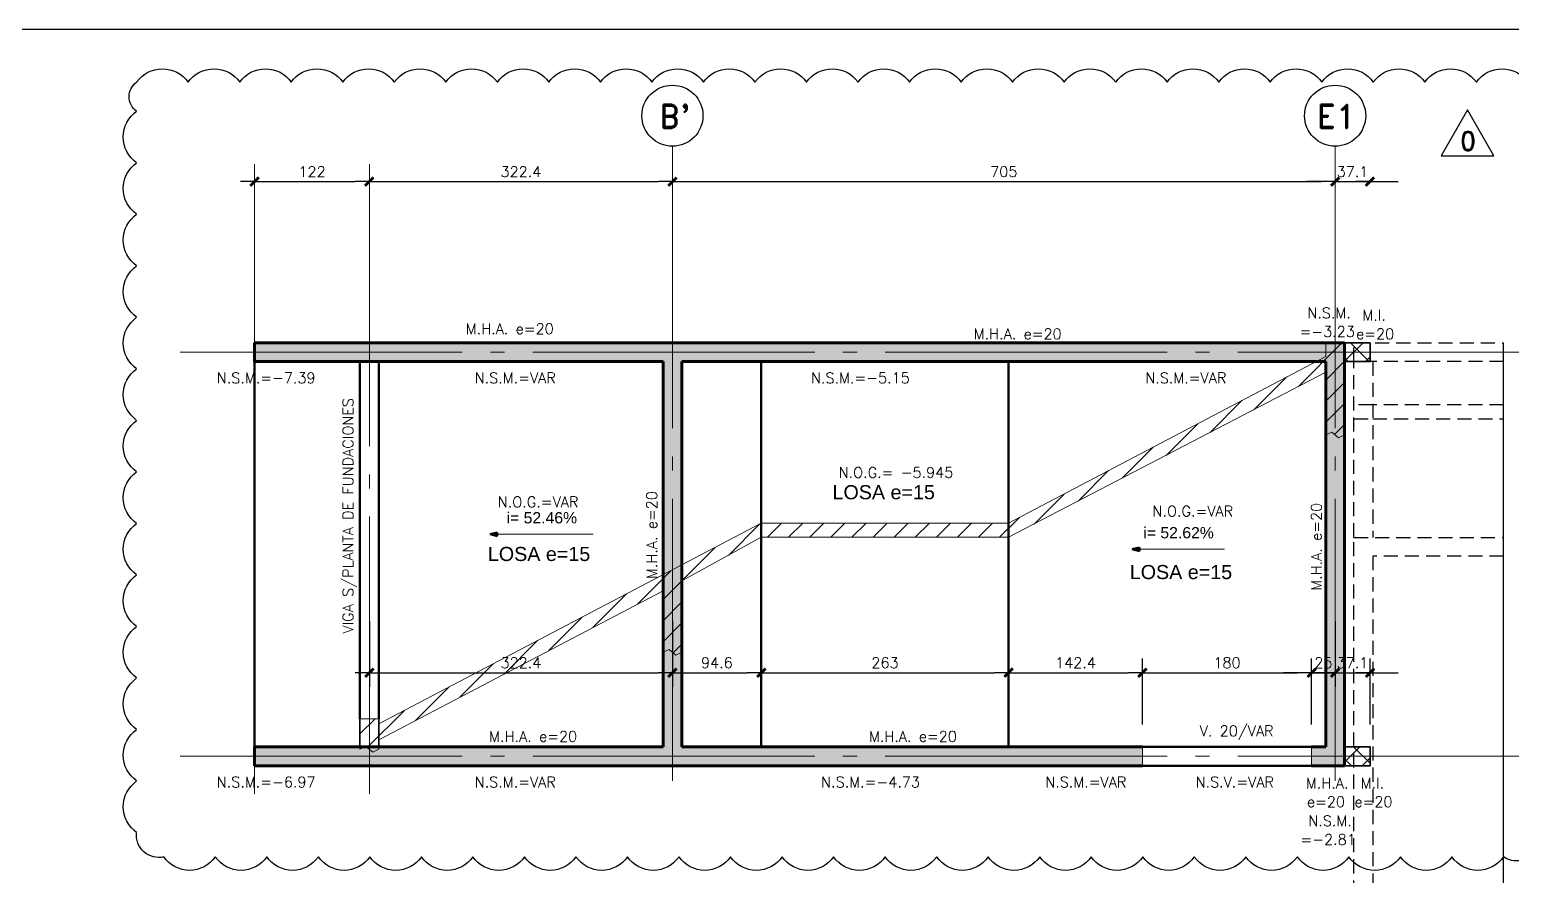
# Model space of a CAD drawing. Extents: x -58 to 5689, y 67 to 4123.
# Drawn here: x 2871 to 4448, y 3223 to 4123 of the extents above; entities that cross this region are included whole.
import ezdxf
from ezdxf.enums import TextEntityAlignment as Align

# ---------------------------------------------------------------- set-up
doc = ezdxf.new("R2010")
doc.units = 0
doc.header["$LTSCALE"] = 30
doc.header["$MEASUREMENT"] = 0
for name, pattern in [('DASHED', [0.75, 0.5, -0.25]), ('EJES', [12.5, 10, -1, 0.5, -1]), ('HIDDEN', [9.525, 6.35, -3.175]), ('RLE-PROYECCION', [35.719, 23.8125, -11.9065])]:
    doc.linetypes.add(name, pattern=pattern)
doc.layers.get('0').update_dxf_attribs({"linetype": 'CONTINUOUS'})
for name, color, linetype, lineweight in [('A-ANNO-DIMS', 1, 'CONTINUOUS', 9), ('Floor Tags', 7, 'CONTINUOUS', 9), ('RLE-CORTES-ABATIDOS', 1, 'CONTINUOUS', 15), ('RLE-EJE', 3, 'CONTINUOUS', 25), ('RLE-EJES', 1, 'EJES', 15), ('RLE-FUNDACION', 210, 'CONTINUOUS', 25), ('RLE-LOSA', 90, 'CONTINUOUS', 15), ('RLE-MURO', 170, 'CONTINUOUS', 25), ('RLE-NIVELES', 3, 'CONTINUOUS', 9), ('RLE-PROYECCION', 50, 'RLE-PROYECCION', 15), ('RLE-SOLID', 252, 'CONTINUOUS', 15), ('RLE-TEXTO-1', 9, 'CONTINUOUS', 9), ('RLE-VIGA', 3, 'CONTINUOUS', 15)]:
    doc.layers.add(name, color=color, linetype=linetype, lineweight=lineweight)
for name, color, linetype in [('RLA-BORDE DE LOSAS', 3, 'CONTINUOUS'), ('RLA-FORMATO', 7, 'CONTINUOUS'), ('RLE-COTAS1', 2, 'CONTINUOUS'), ('RLE-HATCH2', 1, 'HIDDEN'), ('RLE-REVISION 0', 1, 'CONTINUOUS'), ('RLE-SEGMENTOS1', 2, 'DASHED')]:
    doc.layers.add(name, color=color, linetype=linetype)
doc.styles.add('Arial_1', font='arial.ttf', dxfattribs={"height": 12})
doc.styles.add('Arial_4', font='arial.ttf', dxfattribs={"height": 15})
doc.styles.add('ROMAND', font='romand', dxfattribs={"height": 31.5})
doc.styles.add('ROMANS', font='romans.shx', dxfattribs={"height": 11.25})
doc.linetypes.add('ZIGZAG', pattern='A,0.0001,-0.2,[131,ltypeshp.shx,S=0.2,R=0,X=-0.2,Y=0],-0.4,[131,ltypeshp.shx,S=0.2,R=180,X=0.2,Y=0],-0.2', length=0.8001)
doc.dimstyles.new('ING-50', dxfattribs={"dimscale": 50, "dimtxt": 0.27, "dimasz": 0.3, "dimexe": 0, "dimexo": 0, "dimgap": 0.1, "dimtad": 1, "dimdec": 1, "dimzin": 12, "dimdsep": 46, "dimtxsty": 'ROMANS', "dimblk": 'TICK1', "dimblk1": 'TICK1', "dimblk2": 'TICK1', "dimcen": 0.09, "dimclrd": 2, "dimclre": 1, "dimclrt": 3, "dimadec": 0, "dimazin": 0, "dimtfac": 1, "dimtdec": 0, "dimtix": 1, "dimtmove": 2, "dimatfit": 3, "dimldrblk": 'TICK1', "dimfxl": 0, "dimfxlon": 1, "dimtolj": 1, "dimtzin": 0, "dimarcsym": 0})
pattern_1 = [(45, (9312.101, 280.886), (-11.22532, 11.22532), []), (135, (9312.101, 280.886), (-11.22532, -11.22532), [])]

# ---------------------------------------------------------------- blocks, each defined once
blk = doc.blocks.new('rev-1')
at = {"color": 3}
blk.add_lwpolyline([(-0.1, 31.3), (-28.3, -17.5), (28, -17.5), (-0.1, 31.3)], dxfattribs=at)
at = {"color": 5, "linetype": 'Continuous', "style": 'ROMAND'}
blk.add_attdef('1', text='', height=20, dxfattribs=at).set_placement((0.4, -12), align=Align.CENTER)
blk = doc.blocks.new('TICK1')
at = {"color": 2}
for points in [[(0, 0), (-1, 0)], [(0, 0), (1, 0)]]:
    blk.add_lwpolyline(points, dxfattribs=at)
at = {"color": 2, "const_width": 0.2}
blk.add_lwpolyline([(-0.3, -0.3), (0.3, 0.3)], dxfattribs=at)
blk = doc.blocks.new('*D85')
at = {"layer": 'RLE-COTAS1', "color": 2, "lineweight": -2, "transparency": 16777216}
blk.add_line((3247.8, 3961.4), (3540.2, 3961.4), dxfattribs=at)
at = {"layer": 'RLE-COTAS1', "color": 2, "lineweight": -2, "transparency": 16777216, "xscale": 15, "yscale": 15, "zscale": 15, "rotation": 180}
blk.add_blockref('TICK1', (3232.8, 3961.4), dxfattribs=at)
at = {"layer": 'RLE-COTAS1', "color": 2, "lineweight": -2, "transparency": 16777216, "xscale": 15, "yscale": 15, "zscale": 15}
blk.add_blockref('TICK1', (3555.2, 3961.4), dxfattribs=at)
at = {"layer": 'RLE-COTAS1', "color": 3, "transparency": 16777216, "insert": (3394, 3972), "char_height": 11.25, "width": 49.952, "attachment_point": 5, "style": 'ROMANS'}
blk.add_mtext('\\A1;322.4', dxfattribs=at)
blk = doc.blocks.new('*D86')
at = {"layer": 'RLE-COTAS1', "color": 2, "lineweight": -2, "transparency": 16777216}
blk.add_line((3570.2, 3961.4), (4245.2, 3961.4), dxfattribs=at)
at = {"layer": 'RLE-COTAS1', "color": 2, "lineweight": -2, "transparency": 16777216, "xscale": 15, "yscale": 15, "zscale": 15, "rotation": 180}
blk.add_blockref('TICK1', (3555.2, 3961.4), dxfattribs=at)
at = {"layer": 'RLE-COTAS1', "color": 2, "lineweight": -2, "transparency": 16777216, "xscale": 15, "yscale": 15, "zscale": 15}
blk.add_blockref('TICK1', (4260.2, 3961.4), dxfattribs=at)
at = {"layer": 'RLE-COTAS1', "color": 3, "transparency": 16777216, "insert": (3907.7, 3972), "char_height": 11.25, "width": 33.226, "attachment_point": 5, "style": 'ROMANS'}
blk.add_mtext('\\A1;705', dxfattribs=at)
blk = doc.blocks.new('*D87')
at = {"layer": 'RLE-COTAS1', "color": 1, "lineweight": -2, "transparency": 16777216}
for p, q in [((3232.8, 3493.9), (3232.8, 3423.9)), ((3555.2, 3493.9), (3555.2, 3423.9))]:
    blk.add_line(p, q, dxfattribs=at)
at = {"layer": 'RLE-COTAS1', "color": 2, "lineweight": -2, "transparency": 16777216}
blk.add_line((3247.8, 3438.9), (3540.2, 3438.9), dxfattribs=at)
at = {"layer": 'RLE-COTAS1', "color": 2, "lineweight": -2, "transparency": 16777216, "xscale": 15, "yscale": 15, "zscale": 15, "rotation": 180}
blk.add_blockref('TICK1', (3232.8, 3438.9), dxfattribs=at)
at = {"layer": 'RLE-COTAS1', "color": 2, "lineweight": -2, "transparency": 16777216, "xscale": 15, "yscale": 15, "zscale": 15}
blk.add_blockref('TICK1', (3555.2, 3438.9), dxfattribs=at)
at = {"layer": 'RLE-COTAS1', "color": 3, "transparency": 16777216, "insert": (3394, 3449.5), "char_height": 11.25, "width": 49.952, "attachment_point": 5, "style": 'ROMANS'}
blk.add_mtext('\\A1;322.4', dxfattribs=at)
blk = doc.blocks.new('*D88')
at = {"layer": 'RLE-COTAS1', "color": 1, "lineweight": -2, "transparency": 16777216}
for p, q in [((3555.2, 3493.9), (3555.2, 3423.9)), ((3649.8, 3493.9), (3649.8, 3423.9))]:
    blk.add_line(p, q, dxfattribs=at)
at = {"layer": 'RLE-COTAS1', "color": 2, "lineweight": -2, "transparency": 16777216}
blk.add_line((3570.2, 3438.9), (3634.8, 3438.9), dxfattribs=at)
at = {"layer": 'RLE-COTAS1', "color": 2, "lineweight": -2, "transparency": 16777216, "xscale": 15, "yscale": 15, "zscale": 15, "rotation": 180}
blk.add_blockref('TICK1', (3555.2, 3438.9), dxfattribs=at)
at = {"layer": 'RLE-COTAS1', "color": 2, "lineweight": -2, "transparency": 16777216, "xscale": 15, "yscale": 15, "zscale": 15}
blk.add_blockref('TICK1', (3649.8, 3438.9), dxfattribs=at)
at = {"layer": 'RLE-COTAS1', "color": 3, "transparency": 16777216, "insert": (3602.5, 3449.5), "char_height": 11.25, "width": 33.226, "attachment_point": 5, "style": 'ROMANS'}
blk.add_mtext('\\A1;94.6', dxfattribs=at)
blk = doc.blocks.new('*D89')
at = {"layer": 'RLE-COTAS1', "color": 1, "lineweight": -2, "transparency": 16777216}
for p, q in [((3649.8, 3493.9), (3649.8, 3423.9)), ((3912.8, 3493.9), (3912.8, 3423.9))]:
    blk.add_line(p, q, dxfattribs=at)
at = {"layer": 'RLE-COTAS1', "color": 2, "lineweight": -2, "transparency": 16777216}
blk.add_line((3664.8, 3438.9), (3897.8, 3438.9), dxfattribs=at)
at = {"layer": 'RLE-COTAS1', "color": 2, "lineweight": -2, "transparency": 16777216, "xscale": 15, "yscale": 15, "zscale": 15, "rotation": 180}
blk.add_blockref('TICK1', (3649.8, 3438.9), dxfattribs=at)
at = {"layer": 'RLE-COTAS1', "color": 2, "lineweight": -2, "transparency": 16777216, "xscale": 15, "yscale": 15, "zscale": 15}
blk.add_blockref('TICK1', (3912.8, 3438.9), dxfattribs=at)
at = {"layer": 'RLE-COTAS1', "color": 3, "transparency": 16777216, "insert": (3781.3, 3449.5), "char_height": 11.25, "width": 22.151, "attachment_point": 5, "style": 'ROMANS'}
blk.add_mtext('\\A1;263', dxfattribs=at)
blk = doc.blocks.new('*D90')
at = {"layer": 'RLE-COTAS1', "color": 1, "lineweight": -2, "transparency": 16777216}
for p, q in [((3912.8, 3493.9), (3912.8, 3423.9)), ((4055.2, 3383.9), (4055.2, 3453.9))]:
    blk.add_line(p, q, dxfattribs=at)
at = {"layer": 'RLE-COTAS1', "color": 2, "lineweight": -2, "transparency": 16777216}
blk.add_line((3927.8, 3438.9), (4040.2, 3438.9), dxfattribs=at)
at = {"layer": 'RLE-COTAS1', "color": 2, "lineweight": -2, "transparency": 16777216, "xscale": 15, "yscale": 15, "zscale": 15, "rotation": 180}
blk.add_blockref('TICK1', (3912.8, 3438.9), dxfattribs=at)
at = {"layer": 'RLE-COTAS1', "color": 2, "lineweight": -2, "transparency": 16777216, "xscale": 15, "yscale": 15, "zscale": 15}
blk.add_blockref('TICK1', (4055.2, 3438.9), dxfattribs=at)
at = {"layer": 'RLE-COTAS1', "color": 3, "transparency": 16777216, "insert": (3984, 3449.5), "char_height": 11.25, "width": 38.877, "attachment_point": 5, "style": 'ROMANS'}
blk.add_mtext('\\A1;142.4', dxfattribs=at)
blk = doc.blocks.new('*D91')
at = {"layer": 'RLE-COTAS1', "color": 1, "lineweight": -2, "transparency": 16777216}
for p, q in [((4055.2, 3383.9), (4055.2, 3453.9)), ((4235.2, 3383.9), (4235.2, 3453.9))]:
    blk.add_line(p, q, dxfattribs=at)
at = {"layer": 'RLE-COTAS1', "color": 2, "lineweight": -2, "transparency": 16777216}
blk.add_line((4070.2, 3438.9), (4220.2, 3438.9), dxfattribs=at)
at = {"layer": 'RLE-COTAS1', "color": 2, "lineweight": -2, "transparency": 16777216, "xscale": 15, "yscale": 15, "zscale": 15, "rotation": 180}
blk.add_blockref('TICK1', (4055.2, 3438.9), dxfattribs=at)
at = {"layer": 'RLE-COTAS1', "color": 2, "lineweight": -2, "transparency": 16777216, "xscale": 15, "yscale": 15, "zscale": 15}
blk.add_blockref('TICK1', (4235.2, 3438.9), dxfattribs=at)
at = {"layer": 'RLE-COTAS1', "color": 3, "transparency": 16777216, "insert": (4145.2, 3449.5), "char_height": 11.25, "width": 49.952, "attachment_point": 5, "style": 'ROMANS'}
blk.add_mtext('\\A1;180', dxfattribs=at)
blk = doc.blocks.new('*D92')
at = {"layer": 'RLE-COTAS1', "color": 2, "lineweight": -2, "transparency": 16777216}
for p, q in [((4220.2, 3438.9), (4205.2, 3438.9)), ((4235.2, 3438.9), (4260.2, 3438.9)), ((4275.2, 3438.9), (4290.2, 3438.9))]:
    blk.add_line(p, q, dxfattribs=at)
at = {"layer": 'RLE-COTAS1', "color": 2, "lineweight": -2, "transparency": 16777216, "xscale": 15, "yscale": 15, "zscale": 15}
blk.add_blockref('TICK1', (4235.2, 3438.9), dxfattribs=at)
at = {"layer": 'RLE-COTAS1', "color": 2, "lineweight": -2, "transparency": 16777216, "xscale": 15, "yscale": 15, "zscale": 15, "rotation": 180}
blk.add_blockref('TICK1', (4260.2, 3438.9), dxfattribs=at)
at = {"layer": 'RLE-COTAS1', "color": 3, "transparency": 16777216, "insert": (4247.7, 3449.5), "char_height": 11.25, "width": 22.151, "attachment_point": 5, "style": 'ROMANS'}
blk.add_mtext('\\A1;25', dxfattribs=at)
blk = doc.blocks.new('*D93')
at = {"layer": 'RLE-COTAS1', "color": 1, "lineweight": -2, "transparency": 16777216}
for p, q in [((4260.2, 3493.9), (4260.2, 3423.9)), ((4297.3, 3383.9), (4297.3, 3453.9))]:
    blk.add_line(p, q, dxfattribs=at)
at = {"layer": 'RLE-COTAS1', "color": 2, "lineweight": -2, "transparency": 16777216}
for p, q in [((4245.2, 3438.9), (4230.2, 3438.9)), ((4260.2, 3438.9), (4297.3, 3438.9)), ((4312.3, 3438.9), (4327.3, 3438.9))]:
    blk.add_line(p, q, dxfattribs=at)
at = {"layer": 'RLE-COTAS1', "color": 2, "lineweight": -2, "transparency": 16777216, "xscale": 15, "yscale": 15, "zscale": 15}
blk.add_blockref('TICK1', (4260.2, 3438.9), dxfattribs=at)
at = {"layer": 'RLE-COTAS1', "color": 2, "lineweight": -2, "transparency": 16777216, "xscale": 15, "yscale": 15, "zscale": 15, "rotation": 180}
blk.add_blockref('TICK1', (4297.3, 3438.9), dxfattribs=at)
at = {"layer": 'RLE-COTAS1', "color": 3, "transparency": 16777216, "insert": (4278.7, 3449.5), "char_height": 11.25, "width": 38.877, "attachment_point": 5, "style": 'ROMANS'}
blk.add_mtext('\\A1;37.1', dxfattribs=at)
blk = doc.blocks.new('*D94')
at = {"layer": 'RLE-COTAS1', "color": 2, "lineweight": -2, "transparency": 16777216}
blk.add_line((3125.8, 3961.4), (3217.8, 3961.4), dxfattribs=at)
at = {"layer": 'RLE-COTAS1', "color": 2, "lineweight": -2, "transparency": 16777216, "xscale": 15, "yscale": 15, "zscale": 15, "rotation": 180}
blk.add_blockref('TICK1', (3110.8, 3961.4), dxfattribs=at)
at = {"layer": 'RLE-COTAS1', "color": 2, "lineweight": -2, "transparency": 16777216, "xscale": 15, "yscale": 15, "zscale": 15}
blk.add_blockref('TICK1', (3232.8, 3961.4), dxfattribs=at)
at = {"layer": 'RLE-COTAS1', "color": 3, "transparency": 16777216, "insert": (3171.8, 3972), "char_height": 11.25, "width": 33.226, "attachment_point": 5, "style": 'ROMANS'}
blk.add_mtext('\\A1;122', dxfattribs=at)
blk = doc.blocks.new('*D84')
at = {"layer": 'RLE-COTAS1', "color": 2, "lineweight": -2, "transparency": 16777216}
for p, q in [((4245.2, 3961.4), (4230.2, 3961.4)), ((4260.2, 3961.4), (4297.3, 3961.4)), ((4312.3, 3961.4), (4327.3, 3961.4))]:
    blk.add_line(p, q, dxfattribs=at)
at = {"layer": 'RLE-COTAS1', "color": 2, "lineweight": -2, "transparency": 16777216, "xscale": 15, "yscale": 15, "zscale": 15}
blk.add_blockref('TICK1', (4260.2, 3961.4), dxfattribs=at)
at = {"layer": 'RLE-COTAS1', "color": 2, "lineweight": -2, "transparency": 16777216, "xscale": 15, "yscale": 15, "zscale": 15, "rotation": 180}
blk.add_blockref('TICK1', (4297.3, 3961.4), dxfattribs=at)
at = {"layer": 'RLE-COTAS1', "color": 3, "transparency": 16777216, "insert": (4278.7, 3972), "char_height": 11.25, "width": 38.877, "attachment_point": 5, "style": 'ROMANS'}
blk.add_mtext('\\A1;37.1', dxfattribs=at)
blk = doc.blocks.new('A$C7E930DEA')
at = {"layer": 'RLA-BORDE DE LOSAS', "color": 1, "linetype": 'ZIGZAG'}
blk.add_line((159.2, 0), (159.2, 2732), dxfattribs=at)
at = {"layer": 'RLE-FUNDACION', "color": 1, "linetype": 'DASHED'}
for p, q in [((0, 2712), (0, 2732)), ((0, 2732), (159.2, 2732)), ((0, 2525), (0, 2712)), ((20, 2712), (0, 2712)), ((20, 2712), (20, 2525)), ((159.2, 2712), (20, 2712)), ((20, 2666), (0, 2666)), ((159.2, 2666), (20, 2666)), ((0, 2651), (20, 2651)), ((20, 2651), (159.2, 2651)), ((0, 1695), (0, 2525)), ((0, 2525), (159.2, 2525)), ((20, 2505), (20, 1715)), ((159.2, 2505), (20, 2505))]:
    blk.add_line(p, q, dxfattribs=at)

msp = doc.modelspace()

# ---------------------------------------------------------------- hatches: boundary and pattern name
at = {"layer": 'RLE-CORTES-ABATIDOS'}
h = msp.add_hatch(dxfattribs=at)
h.set_pattern_fill('ANSI31', color=256, scale=5, style=0)
h.set_pattern_definition([(45, (9312.101, 280.886), (-11.22532, 11.22532), [])])
h.paths.add_polyline_path([(3236.378, 3354.332), (3242.756, 3357.48), (3242.756, 3367.48), (3545.199, 3526.142), (3545.199, 3460.634), (3551.544, 3463.593), (3558.821, 3457.486), (3565.199, 3460.634), (3565.199, 3536.634), (3649.759, 3582.933), (3912.759, 3582.933), (4250.199, 3758.544), (4250.199, 3691.933), (4256.544, 3694.892), (4263.821, 3688.785), (4270.199, 3691.933), (4270.199, 3789.933), (4250.199, 3789.933), (4250.199, 3775.494), (3912.759, 3597.933), (3649.759, 3597.933), (3242.756, 3384.419), (3242.756, 3389.933), (3222.756, 3389.933), (3222.756, 3357.48), (3229.1, 3360.439)])
at = {"layer": 'RLE-HATCH2', "linetype": 'RLE-PROYECCION'}
h = msp.add_hatch(dxfattribs=at)
h.set_pattern_fill('ANSI37', color=1, scale=5, style=0)
h.set_pattern_definition(pattern_1)
h.paths.add_polyline_path([(4270.199, 3769.933), (4297.3, 3769.933), (4297.3, 3789.933), (4270.199, 3789.933), (4270.199, 3775.494)])
h = msp.add_hatch(dxfattribs=at)
h.set_pattern_fill('ANSI37', color=1, scale=5, style=0)
h.set_pattern_definition(pattern_1)
h.paths.add_polyline_path([(4297.3, 3339.933), (4297.3, 3359.933), (4270.199, 3359.933), (4270.199, 3339.933), (4278.903, 3339.933)])
at = {"layer": 'RLE-SOLID'}
for points in [[(4257.456, 3769.933), (4270.199, 3769.933), (4270.199, 3789.933), (3110.756, 3789.933), (3110.756, 3769.933), (4250.199, 3769.933)], [(3565.199, 3359.933), (3565.199, 3769.933), (3545.199, 3769.933), (3545.199, 3359.933)], [(4250.199, 3359.933), (4270.199, 3359.933), (4270.199, 3769.933), (4250.199, 3769.933), (4250.199, 3545.527)], [(4055.2, 3339.933), (4055.2, 3359.933), (3110.756, 3359.933), (3110.756, 3339.933), (3242.756, 3339.933)], [(4235.199, 3339.933), (4270.199, 3339.933), (4270.199, 3359.933), (4235.199, 3359.933)]]:
    msp.add_hatch(color=256, dxfattribs=at).paths.add_polyline_path(points)

# ---------------------------------------------------------------- linework, layer by layer
at = {"layer": 'A-ANNO-DIMS', "lineweight": 50}
for p, q in [((3361.288, 3586.118), (3368.788, 3584.108)), ((4044.416, 3570.194), (4051.916, 3568.184))]:
    msp.add_line(p, q, dxfattribs=at)
at = {"layer": 'A-ANNO-DIMS'}
for p, q in [((3470.883, 3586.118), (3361.288, 3586.118)), ((4142.518, 3570.194), (4044.416, 3570.194))]:
    msp.add_line(p, q, dxfattribs=at)
at = {"layer": 'RLA-FORMATO', "color": 6, "linetype": 'Continuous'}
msp.add_lwpolyline([(-58.1, 4123.098), (-58.1, 68.098), (5686.9, 68.098), (5686.9, 4123.098)], close=True, dxfattribs=at)
at = {"layer": 'RLE-CORTES-ABATIDOS'}
for p, q in [((4270.199, 3789.933), (4250.199, 3789.933)), ((4250.199, 3789.933), (4250.199, 3775.494)), ((4270.199, 3691.933), (4270.199, 3789.933)), ((4250.199, 3758.544), (4250.199, 3691.933)), ((4250.199, 3691.933), (4256.544, 3694.892)), ((4256.544, 3694.892), (4263.821, 3688.785)), ((4263.821, 3688.785), (4270.199, 3691.933)), ((3912.759, 3597.933), (3649.759, 3597.933)), ((3565.199, 3536.634), (3649.759, 3582.933)), ((3649.759, 3582.933), (3912.759, 3582.933)), ((3565.199, 3460.634), (3565.199, 3536.634)), ((3242.756, 3367.48), (3545.199, 3526.142)), ((3545.199, 3526.142), (3545.199, 3460.634)), ((3545.199, 3460.634), (3551.544, 3463.593)), ((3551.544, 3463.593), (3558.821, 3457.486)), ((3558.821, 3457.486), (3565.199, 3460.634)), ((3242.756, 3389.933), (3222.756, 3389.933)), ((3222.756, 3389.933), (3222.756, 3357.48)), ((3242.756, 3384.419), (3242.756, 3389.933)), ((3222.756, 3357.48), (3229.1, 3360.439)), ((3229.1, 3360.439), (3236.378, 3354.332)), ((3242.756, 3357.48), (3242.756, 3367.48)), ((3236.378, 3354.332), (3242.756, 3357.48))]:
    msp.add_line(p, q, dxfattribs=at)
at = {"layer": 'RLE-EJE'}
for centre in [(3555.199, 4031.495), (4260.199, 4031.495)]:
    msp.add_circle(centre, 32.5, dxfattribs=at)
at = {"layer": 'RLE-EJES', "linetype": 'EJES', "lineweight": 9}
for p, q in [((3555.199, 3998.995), (3555.199, 3297.392)), ((4260.199, 3998.995), (4260.199, 3297.392)), ((3031.641, 3779.933), (4620.199, 3779.933)), ((3031.641, 3349.933), (4620.199, 3349.933))]:
    msp.add_line(p, q, dxfattribs=at)
at = {"layer": 'RLE-EJES', "linetype": 'EJES'}
for p, q in [((3110.756, 3979.933), (3110.756, 3309.933)), ((3232.756, 3979.933), (3232.756, 3309.933))]:
    msp.add_line(p, q, dxfattribs=at)
at = {"layer": 'RLE-LOSA', "color": 80, "lineweight": 50}
for p, q in [((3110.756, 3359.933), (3110.756, 3769.933)), ((3649.759, 3769.933), (3649.759, 3359.933)), ((3912.759, 3359.933), (3912.759, 3769.933))]:
    msp.add_line(p, q, dxfattribs=at)
at = {"layer": 'RLE-MURO', "lineweight": 70}
for p, q in [((3110.756, 3769.933), (3110.756, 3789.933)), ((3110.756, 3789.933), (4270.199, 3789.933)), ((4270.199, 3789.933), (4270.199, 3339.933)), ((3545.199, 3769.933), (3110.756, 3769.933)), ((3545.199, 3359.933), (3545.199, 3769.933)), ((4250.199, 3769.933), (3565.199, 3769.933)), ((3565.199, 3769.933), (3565.199, 3359.933)), ((4250.199, 3359.933), (4250.199, 3769.933)), ((3110.756, 3359.933), (3545.199, 3359.933)), ((3110.756, 3339.933), (3110.756, 3359.933)), ((3565.199, 3359.933), (4055.2, 3359.933)), ((4235.199, 3359.933), (4250.199, 3359.933)), ((4055.2, 3339.933), (3110.756, 3339.933)), ((4270.199, 3339.933), (4235.199, 3339.933))]:
    msp.add_line(p, q, dxfattribs=at)
at = {"layer": 'RLE-PROYECCION'}
for p, q in [((4055.2, 3359.933), (4055.2, 3339.933)), ((4235.199, 3339.933), (4235.199, 3359.933))]:
    msp.add_line(p, q, dxfattribs=at)
at = {"layer": 'RLE-SEGMENTOS1', "linetype": 'RLE-PROYECCION', "lineweight": 35}
for p, q in [((4297.3, 3789.933), (4270.199, 3789.933)), ((4297.3, 3789.933), (4297.3, 3769.933)), ((3222.756, 3769.933), (3242.756, 3769.933)), ((4270.199, 3769.933), (4297.3, 3769.933)), ((3222.756, 3359.933), (3222.756, 3389.933)), ((3242.756, 3389.933), (3242.756, 3384.419)), ((3242.756, 3384.419), (3242.756, 3367.48)), ((3222.756, 3359.933), (3228.016, 3359.933)), ((3228.016, 3359.933), (3229.703, 3359.933)), ((3229.703, 3359.933), (3242.756, 3359.933)), ((3242.756, 3367.48), (3242.756, 3359.933)), ((4297.3, 3359.933), (4270.199, 3359.933)), ((4297.3, 3359.933), (4297.3, 3339.933)), ((4270.199, 3339.933), (4297.3, 3339.933))]:
    msp.add_line(p, q, dxfattribs=at)
at = {"layer": 'RLE-VIGA', "lineweight": 50}
for p, q in [((3222.756, 3389.933), (3222.756, 3769.933)), ((3242.756, 3769.933), (3242.756, 3389.933)), ((4235.199, 3359.933), (4055.2, 3359.933)), ((4235.199, 3339.933), (4055.2, 3339.933))]:
    msp.add_line(p, q, dxfattribs=at)

# ---------------------------------------------------------------- block references
msp.add_blockref('A$C7E930DEA', (4280.2, 1057.917))
at = {"layer": 'RLE-REVISION 0'}
msp.add_blockref('rev-1', (4401.184, 4006.486), dxfattribs=at).add_auto_attribs({'1': '0'})

# ---------------------------------------------------------------- texts
at = {"layer": 'Floor Tags', "char_height": 15, "width": 134.28266, "attachment_point": 1, "style": 'Arial_4'}
for insert in [(3725.492, 3638.436), (3358.85, 3572.73), (4041.701, 3553.473)]:
    msp.add_mtext('LOSA e=15', dxfattribs=dict(at, insert=insert))
at = {"layer": 'RLE-EJE', "color": 5, "lineweight": 9, "char_height": 25, "width": 1, "attachment_point": 1, "style": 'ROMAND'}
for s, insert in [("B'", (3541.481, 4043.381)), ('E1', (4240.681, 4043.381))]:
    msp.add_mtext(s, dxfattribs=dict(at, insert=insert))
at = {"layer": 'RLE-NIVELES', "insert": (3792.991, 3651.887), "char_height": 11.25, "width": 142.01895, "attachment_point": 5, "line_spacing_factor": 0.941778, "style": 'ROMANS'}
msp.add_mtext('N.O.G.= -5.945', dxfattribs=at)
at = {"layer": 'RLE-TEXTO-1', "char_height": 11.25, "attachment_point": 5, "style": 'ROMANS'}
for s, insert, width in [('N.S.M.', (4253.735, 3821.678), 64.53584), ('M.I.', (4301.673, 3819.224), 35.27425), ('M.H.A. e=20', (3382.118, 3804.836), 117.84806), ('M.H.A. e=20', (3922.502, 3799.374), 117.84806), ('=-3.23', (4251.731, 3801.834), 60.52741), ('e=20', (4302.725, 3799.381), 47.29956), ('N.S.M.=-7.39', (3123.015, 3752.561), 125.06325), ('N.S.M.=VAR', (3387.986, 3752.561), 120.25312), ('N.S.M.=-5.15', (3755.106, 3752.561), 125.06325), ('N.S.M.=VAR', (4101.329, 3752.561), 120.25312), ('N.O.G.=VAR', (4108.814, 3610.724), 121.8565), ('M.H.A. e=20', (3407.015, 3371.111), 117.84806), ('M.H.A. e=20', (3811.015, 3371.111), 117.84806), ('V. 20/VAR', (4155.474, 3375.082), 98.60756), ('N.S.M.=-6.97', (3123.015, 3322.561), 125.06325), ('N.S.M.=VAR', (3387.986, 3322.561), 120.25312), ('N.S.M.=-4.73', (3765.952, 3322.561), 125.06325), ('N.S.M.=VAR', (3994.938, 3322.561), 120.25312), ('N.S.V.=VAR', (4153.438, 3322.561), 117.04637), ('M.H.A.', (4251.752, 3321.433), 64.53584), ('M.I.', (4299.865, 3321.433), 35.27425), ('e=20', (4250.409, 3301.589), 47.29956), ('e=20', (4300.917, 3301.589), 47.29956), ('N.S.M.', (4254.732, 3281.276), 64.53584), ('=-2.81', (4252.728, 3261.432), 60.52741)]:
    msp.add_mtext(s, dxfattribs=dict(at, insert=insert, width=width))
at = {"layer": 'RLE-TEXTO-1', "char_height": 11.25, "attachment_point": 5, "rotation": 90, "style": 'ROMANS'}
for s, insert, width in [('VIGA S/PLANTA DE FUNDACIONES', (3211.929, 3605.823), 353.54419), ('M.H.A. e=20', (3533.181, 3585.264), 117.84806), ('M.H.A. e=20', (4240.18, 3572.82), 117.84806)]:
    msp.add_mtext(s, dxfattribs=dict(at, insert=insert, width=width))

# ---------------------------------------------------------------- dimensions: what is measured, and where the dimension line sits
at = {"layer": 'RLE-COTAS1'}
for base, p1, p2, override, picture, middle in [((3232.756, 3961.412), (3110.756, 3891.412), (3232.756, 3880.826), {"dimexe": 0, "dimexo": 0, "dimdec": 1, "dimfxl": 0, "dimfxlon": 1}, '*D94', (3171.756, 3972.037)), ((3555.199, 3961.412), (3232.756, 3966.412), (3555.199, 3966.412), {"dimexe": 0, "dimexo": 0, "dimdec": 1, "dimfxl": 0, "dimfxlon": 1}, '*D85', (3393.978, 3972.037)), ((4260.199, 3961.412), (3555.199, 3966.412), (4260.199, 3966.412), {"dimexe": 0, "dimexo": 0, "dimdec": 1, "dimfxl": 0, "dimfxlon": 1}, '*D86', (3907.699, 3972.037)), ((4297.3, 3961.412), (4260.199, 3966.412), (4297.3, 3956.412), {"dimexe": 0, "dimexo": 0, "dimdec": 1, "dimfxl": 0, "dimfxlon": 1}, '*D84', (4278.75, 3972.037)), ((3555.199, 3438.864), (3232.756, 3508.864), (3555.199, 3508.864), {"dimexe": 0.3, "dimfxl": 1.1}, '*D87', (3393.978, 3449.489)), ((3649.759, 3438.864), (3555.199, 3508.864), (3649.759, 3508.864), {"dimexe": 0.3, "dimfxl": 1.1}, '*D88', (3602.479, 3449.489)), ((3912.759, 3438.864), (3649.759, 3508.864), (3912.759, 3508.864), {"dimexe": 0.3, "dimfxl": 1.1}, '*D89', (3781.259, 3449.489)), ((4055.2, 3438.864), (3912.759, 3508.864), (4055.2, 3368.864), {"dimexe": 0.3, "dimfxl": 1.1}, '*D90', (3983.98, 3449.489)), ((4260.199, 3438.864), (4235.199, 3368.864), (4260.199, 3508.864), {"dimexe": 0, "dimexo": 0, "dimdec": 1, "dimfxl": 0, "dimfxlon": 1}, '*D92', (4247.699, 3449.489)), ((4297.3, 3438.864), (4260.199, 3508.864), (4297.3, 3368.864), {"dimexe": 0.3, "dimfxl": 1.1}, '*D93', (4278.75, 3449.489)), ((4235.199, 3438.864), (4055.2, 3368.864), (4235.199, 3368.864), {"dimexe": 0.3, "dimfxl": 1.1}, '*D91', (4145.199, 3449.489))]:
    dim = msp.add_linear_dim(base=base, p1=p1, p2=p2, dimstyle='ING-50', override=override, dxfattribs=at)
    dim.commit()
    dim.dimension.update_dxf_attribs({"geometry": picture, "text_midpoint": middle})

# ---------------------------------------------------------------- next in the draw order: texts
at = {"layer": 'A-ANNO-DIMS', "char_height": 12, "width": 89.61825, "attachment_point": 1, "line_spacing_factor": 0.941778, "style": 'Arial_1', "bg_fill": 3, "box_fill_scale": 1.25, "bg_fill_color": 9, "bg_fill_true_color": 13158600, "bg_fill_transparency": 0}
for s, insert in [('i= 52.46%', (3378.745, 3609.762)), ('i= 52.62%', (4056.126, 3593.837))]:
    msp.add_mtext(s, dxfattribs=dict(at, insert=insert))

# ---------------------------------------------------------------- next in the draw order: hatches: boundary and pattern name
at = {"layer": 'A-ANNO-DIMS', "lineweight": 50}
for points in [[(3361.288, 3586.118), (3368.788, 3584.108), (3368.788, 3588.128)], [(4044.416, 3570.194), (4051.916, 3568.184), (4051.916, 3572.203)]]:
    msp.add_hatch(color=256, dxfattribs=at).paths.add_polyline_path(points)

# ---------------------------------------------------------------- next in the draw order: linework, layer by layer
for p, q in [((3368.788, 3588.128), (3361.288, 3586.118)), ((3368.788, 3584.108), (3368.788, 3588.128)), ((4051.916, 3572.203), (4044.416, 3570.194)), ((4051.916, 3568.184), (4051.916, 3572.203))]:
    msp.add_line(p, q, dxfattribs=at)
at = {"layer": 'RLE-CORTES-ABATIDOS'}
for p, q in [((4250.199, 3775.494), (3912.759, 3597.933)), ((3912.759, 3582.933), (4250.199, 3758.544)), ((3649.759, 3597.933), (3242.756, 3384.419))]:
    msp.add_line(p, q, dxfattribs=at)
at = {"layer": 'RLE-REVISION 0'}
msp.add_lwpolyline([(4478.62, 3258.34, -0.52056705), (4439.261, 3242.883, -0.52056705), (4384.446, 3242.883, -0.52056705), (4329.631, 3242.883, -0.52056705), (4274.816, 3242.883, -0.52056705), (4220.001, 3242.883, -0.52056705), (4165.186, 3242.883, -0.52056705), (4110.371, 3242.883, -0.52056705), (4055.556, 3242.883, -0.52056705), (4000.741, 3242.883, -0.52056705), (3945.926, 3242.883, -0.52056705), (3891.111, 3242.883, -0.52056705), (3836.296, 3242.883, -0.52056705), (3781.481, 3242.883, -0.52056705), (3726.666, 3242.883, -0.52056705), (3671.851, 3242.883, -0.52056705), (3617.036, 3242.883, -0.52056705), (3562.221, 3242.883, -0.52056705), (3507.406, 3242.883, -0.52056705), (3452.591, 3242.883, -0.52056705), (3397.776, 3242.883, -0.52056705), (3342.961, 3242.883, -0.52056705), (3288.146, 3242.883, -0.52056705), (3233.331, 3242.883, -0.52056705), (3178.516, 3242.883, -0.52056705), (3123.701, 3242.883, -0.52056705), (3068.886, 3242.883, -0.52056705), (3014.071, 3242.883, -0.52056705), (2985.233, 3268.861, -0.52056705), (2985.233, 3323.676, -0.52056705), (2985.233, 3378.491, -0.52056705), (2985.233, 3433.306, -0.52056705), (2985.233, 3488.121, -0.52056705), (2985.233, 3542.936, -0.52056705), (2985.233, 3597.751, -0.52056705), (2985.233, 3652.566, -0.52056705), (2985.233, 3707.381, -0.52056705), (2985.233, 3762.196, -0.52056705), (2985.233, 3817.011, -0.52056705), (2985.233, 3871.826, -0.52056705), (2985.233, 3926.641, -0.52056705), (2985.233, 3981.456, -0.52056705), (2985.233, 4036.271, -0.52056705), (2985.233, 4067.183, -0.52056705), (3040.048, 4067.183, -0.52056705), (3094.863, 4067.183, -0.52056705), (3149.678, 4067.183, -0.52056705), (3204.493, 4067.183, -0.52056705), (3259.308, 4067.183, -0.52056705), (3314.123, 4067.183, -0.52056705), (3368.938, 4067.183, -0.52056705), (3423.753, 4067.183, -0.52056705), (3478.568, 4067.183, -0.52056705), (3533.383, 4067.183, -0.52056705), (3588.198, 4067.183, -0.52056705), (3643.013, 4067.183, -0.52056705), (3697.828, 4067.183, -0.52056705), (3752.643, 4067.183, -0.52056705), (3807.458, 4067.183, -0.52056705), (3862.273, 4067.183, -0.52056705), (3917.088, 4067.183, -0.52056705), (3971.903, 4067.183, -0.52056705), (4026.718, 4067.183, -0.52056705), (4081.533, 4067.183, -0.52056705), (4136.348, 4067.183, -0.52056705), (4191.163, 4067.183, -0.52056705), (4245.978, 4067.183, -0.52056705), (4300.793, 4067.183, -0.52056705), (4355.609, 4067.183, -0.52056705), (4410.424, 4067.183, -0.52056705), (4465.239, 4067.183, -0.52056705)], format="xyb", dxfattribs=at)

# ---------------------------------------------------------------- next in the draw order: texts
at = {"layer": 'RLE-TEXTO-1', "insert": (3412.321, 3620.611), "char_height": 11.25, "width": 121.8565, "attachment_point": 5, "style": 'ROMANS'}
msp.add_mtext('N.O.G.=VAR', dxfattribs=at)

doc.saveas('drawing.dxf')
